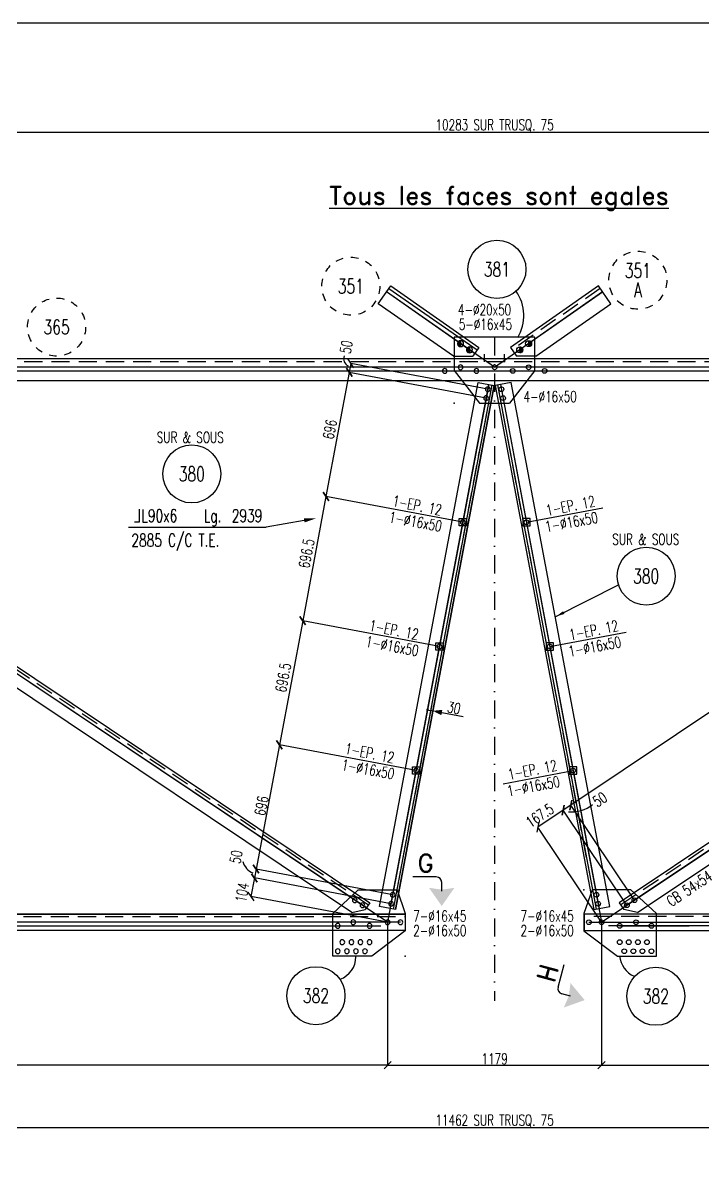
# Model space of a CAD drawing. Extents: x 512494 to 528714, y -34108 to -22628.
# Drawn here: x 517086 to 520833, y -28981 to -22628 of the extents above; entities that cross this region are included whole.
import ezdxf
from ezdxf.enums import TextEntityAlignment as Align

# ---------------------------------------------------------------- set-up
doc = ezdxf.new("R2010")
doc.units = 0
doc.header["$LTSCALE"] = 200
doc.header["$MEASUREMENT"] = 0
doc.linetypes.add('DASHDOT', pattern=[1, 0.5, -0.25, 0, -0.25])
doc.linetypes.add('DASHED', pattern=[0.75, 0.5, -0.25])
doc.layers.get('0').update_dxf_attribs({"linetype": 'CONTINUOUS'})
for name, color, linetype in [('ASSI', 6, 'CONTINUOUS'), ('BOLLINI_1', 7, 'CONTINUOUS'), ('FORI', 2, 'CONTINUOUS'), ('LINEA_ANG', 2, 'CONTINUOUS'), ('LINEE_PIASTRA', 2, 'CONTINUOUS'), ('LINEE_PIASTRE', 2, 'CONTINUOUS'), ('LM', 7, 'CONTINUOUS'), ('LS', 7, 'CONTINUOUS'), ('LSP', 3, 'CONTINUOUS'), ('MZ', 6, 'DASHDOT'), ('PIASTRE', 5, 'CONTINUOUS'), ('QT_MAL', 7, 'CONTINUOUS'), ('QT_MPR', 7, 'CONTINUOUS'), ('TESTI_A_P', 7, 'CONTINUOUS'), ('TRAT-Y', 7, 'DASHED')]:
    doc.layers.add(name, color=color, linetype=linetype)
doc.styles.add('QUOTE', font='ROMANS8.SHX', dxfattribs={"width": 0.7})
doc.styles.add('RD', font='ROMAND8.SHX', dxfattribs={"width": 0.7})
doc.styles.add('RQL', font='ROMANS8.SHX', dxfattribs={"width": 0.7})
doc.styles.add('RS', font='ROMANS8.shx', dxfattribs={"width": 0.7})
doc.styles.get("Standard").update_dxf_attribs({"font": 'ROMANS8.SHX', "width": 0.7})
doc.dimstyles.new('FRECCE1', dxfattribs={"dimtxt": 60, "dimasz": 6.66, "dimexe": 0, "dimexo": 0, "dimgap": 1, "dimtad": 1, "dimzin": 0, "dimdsep": 46, "dimtxsty": 'RS', "dimblk1": 'QUOTP', "dimblk2": 'QUOTF', "dimsah": 1, "dimcen": 0, "dimclrd": 2, "dimclre": 2, "dimclrt": 7, "dimadec": 0, "dimazin": 0, "dimtfac": 1, "dimtix": 1, "dimtmove": 2, "dimatfit": 3, "dimldrblk": 'QUOTP', "dimfxl": 1, "dimtolj": 1, "dimtzin": 0, "dimarcsym": 0})
doc.dimstyles.new('TRATTO', dxfattribs={"dimscale": 0, "dimtxt": 60, "dimasz": 40, "dimexe": 0, "dimexo": 0, "dimgap": 5, "dimtad": 1, "dimrnd": 0.5, "dimdsep": 46, "dimtxsty": 'RS', "dimblk1": 'OBLIQUE', "dimblk2": 'OBLIQUE', "dimsah": 1, "dimcen": 0.09, "dimclrd": 2, "dimclre": 2, "dimclrt": 7, "dimadec": 0, "dimazin": 0, "dimtfac": 1, "dimtix": 1, "dimtmove": 2, "dimatfit": 3, "dimfxl": 1, "dimtolj": 1, "dimtzin": 0, "dimarcsym": 0})

# ---------------------------------------------------------------- blocks, each defined once
blk = doc.blocks.new('16')
blk.add_circle((0, 0), 1)
blk = doc.blocks.new('ASSE98')
blk.add_line((0, 0), (1, 0))
at = {"color": 7, "style": 'QUOTE', "width": 0.5, "flags": 1}
for tag, p in [('TI', (1.38308, 6.82731)), ('DI_S', (1.38308, 6.42178)), ('D_S', (1.38308, 6.02092)), ('E_S', (1.38308, 5.68065)), ('NFORI', (1.36454, 5.29792)), ('ALAR', (1.36349, 4.93246)), ('FAM', (1.3775, 4.54645)), ('ALA', (1.38308, 4.19257)), ('DISP2', (1.38308, 3.84971)), ('DISP1', (1.38308, 3.50686)), ('PINZAF', (1.38308, 3.164)), ('PINZAI', (1.38308, 2.82114)), ('TRP', (1.38308, 2.47829)), ('NP', (1.38308, 2.13543)), ('SV', (1.38308, 1.79257)), ('PESO', (1.38308, 1.44971)), ('QUA', (1.38308, 1.10686)), ('LUN', (1.38308, 0.764)), ('PROF', (1.38308, 0.42114)), ('POS', (1.38308, 0.07829))]:
    blk.add_attdef(tag, p, '', height=0.2, dxfattribs=at)
at = {"color": 7, "flags": 1}
for tag, p in [('LAV1', (3.07431, 6.82847)), ('LAV2', (3.07431, 6.49513)), ('LAV3', (3.07431, 6.1618)), ('LAV4', (3.07431, 5.82847)), ('LAV5', (3.07431, 5.49513)), ('LAV6', (3.07431, 5.1618)), ('LAV7', (3.07431, 4.82847)), ('LAV8', (3.07431, 4.49513)), ('LAV9', (3.07431, 4.1618)), ('LAV10', (3.07431, 3.82847))]:
    blk.add_attdef(tag, p, '', height=0.2, dxfattribs=at)
blk = doc.blocks.new('MRKR_98')
blk.add_point((0, 0))
at = {"color": 7, "style": 'QUOTE', "width": 0.5, "flags": 1}
for tag, p in [('AUX2', (3.71, 4.93)), ('NFORI', (3.72, 5.3)), ('TI', (3.73, 6.83)), ('AUX1', (3.73, 4.19)), ('DI_S', (3.73, 6.42)), ('D_S', (3.73, 6.02)), ('E_S', (3.73, 5.68)), ('FAM', (3.73, 4.55)), ('COMMESSA', (3.73, 3.85)), ('MD', (3.73, 3.51)), ('MP', (3.73, 3.16)), ('LARGHEZZA', (3.73, 2.82)), ('SPESSORE', (3.73, 2.48)), ('NP', (3.73, 2.14)), ('SV', (3.73, 1.79)), ('PESO', (3.73, 1.45)), ('QUA', (3.73, 1.11)), ('LUN', (3.73, 0.76)), ('PROF', (3.73, 0.42)), ('POS', (3.73, 0.08))]:
    blk.add_attdef(tag, p, '', height=0.2, dxfattribs=at)
at = {"color": 7, "flags": 1}
for tag, p in [('LAV1', (5.26, 6.88)), ('LAV2', (5.26, 6.55)), ('LAV3', (5.26, 6.21)), ('LAV4', (5.26, 5.88)), ('LAV5', (5.26, 5.55)), ('LAV6', (5.26, 5.21)), ('LAV7', (5.26, 4.88)), ('LAV8', (5.26, 4.55)), ('LAV9', (5.26, 4.21)), ('LAV10', (5.26, 3.88))]:
    blk.add_attdef(tag, p, '', height=0.2, dxfattribs=at)
blk = doc.blocks.new('20')
at = {"color": 0}
for p, q in [((0, 0.98), (0.02, 1)), ((0, 0.94), (0.06, 1)), ((1, -0.01), (0, 0.99)), ((0, 0.89), (0.1, 0.99)), ((0, 0.85), (0.14, 0.99)), ((0, 0.8), (0.18, 0.98)), ((0, 0.76), (0.22, 0.98)), ((0, 0.71), (0.25, 0.97)), ((0, 0.67), (0.29, 0.96)), ((1, -0.05), (0, 0.95)), ((0, 0.62), (0.32, 0.95)), ((0, 0.58), (0.36, 0.93)), ((0, 0.53), (0.39, 0.92)), ((0, 0.49), (0.42, 0.91)), ((1, -0.09), (0, 0.9)), ((0, 0.44), (0.45, 0.89)), ((0, 0.4), (0.48, 0.88)), ((0.99, -0.13), (0, 0.86)), ((0, 0.35), (0.51, 0.86)), ((0, 0.31), (0.54, 0.84)), ((0, 0.26), (0.56, 0.83)), ((0.99, -0.17), (0, 0.81)), ((0, 0.22), (0.59, 0.81)), ((0, 0.17), (0.61, 0.79)), ((0.98, -0.21), (0, 0.77)), ((0, 0.13), (0.64, 0.77)), ((0, 0.08), (0.66, 0.75)), ((0, 0.04), (0.69, 0.73)), ((0.97, -0.25), (0, 0.72)), ((0, -0.01), (0.71, 0.7)), ((0.96, -0.28), (0, 0.68)), ((0, -0.05), (0.73, 0.68)), ((0, -0.1), (0.75, 0.66)), ((0.95, -0.32), (0, 0.63)), ((0, -0.14), (0.77, 0.63)), ((0, -0.19), (0.79, 0.61)), ((0.94, -0.35), (0, 0.59)), ((0, -0.23), (0.81, 0.58)), ((0, -0.28), (0.83, 0.56)), ((0.92, -0.38), (0, 0.54)), ((0, -0.32), (0.85, 0.53)), ((0.91, -0.41), (0, 0.5)), ((0, -0.36), (0.87, 0.5)), ((0, -0.41), (0.88, 0.47)), ((0.9, -0.44), (0, 0.45)), ((0, -0.45), (0.9, 0.44)), ((0.88, -0.47), (0, 0.41)), ((0, -0.5), (0.91, 0.41)), ((0, -0.54), (0.92, 0.38)), ((0.87, -0.5), (0, 0.36)), ((0, -0.59), (0.94, 0.35)), ((0.85, -0.53), (0, 0.32)), ((0, -0.63), (0.95, 0.31)), ((0, -0.68), (0.96, 0.28)), ((0.83, -0.56), (0, 0.27)), ((0, -0.72), (0.97, 0.25)), ((0.81, -0.58), (0, 0.23)), ((0, -0.77), (0.98, 0.21)), ((0.79, -0.61), (0, 0.18)), ((0, -0.81), (0.99, 0.17)), ((0.77, -0.63), (0, 0.14)), ((0, -0.86), (0.99, 0.13)), ((0.75, -0.66), (0, 0.09)), ((0, -0.9), (1, 0.09)), ((0.73, -0.68), (0, 0.05)), ((0, -0.95), (1, 0.05)), ((0.71, -0.7), (0, 0.01)), ((0, -0.99), (1, 0.01)), ((1, 0.04), (0.04, 1)), ((1, 0.09), (0.09, 1)), ((0.99, 0.14), (0.14, 0.99)), ((0.98, 0.19), (0.19, 0.98)), ((0.97, 0.25), (0.25, 0.97)), ((0.95, 0.31), (0.31, 0.95)), ((0.92, 0.38), (0.38, 0.92)), ((0.88, 0.47), (0.47, 0.88)), ((0.81, 0.59), (0.59, 0.81)), ((0.69, -0.73), (0, -0.04)), ((0.66, -0.75), (0, -0.08)), ((0.64, -0.77), (0, -0.13)), ((0.61, -0.79), (0, -0.17)), ((0.59, -0.81), (0, -0.22)), ((0.56, -0.83), (0, -0.26)), ((0.54, -0.84), (0, -0.31)), ((0.51, -0.86), (0, -0.35)), ((0.48, -0.88), (0, -0.4)), ((0.45, -0.89), (0, -0.44)), ((0.42, -0.91), (0, -0.49)), ((0.39, -0.92), (0, -0.53)), ((0.36, -0.93), (0, -0.58)), ((0.32, -0.95), (0, -0.62)), ((0.29, -0.96), (0, -0.67)), ((0.25, -0.97), (0, -0.71)), ((0.22, -0.98), (0, -0.76)), ((0.18, -0.98), (0, -0.8)), ((0.14, -0.99), (0, -0.85)), ((0.1, -0.99), (0, -0.89)), ((0.04, -1), (1, -0.04)), ((0.09, -1), (1, -0.09)), ((0.14, -0.99), (0.99, -0.14)), ((0.19, -0.98), (0.98, -0.19)), ((0.25, -0.97), (0.97, -0.25)), ((0.31, -0.95), (0.95, -0.31)), ((0.38, -0.92), (0.92, -0.38)), ((0.47, -0.88), (0.88, -0.47)), ((0.59, -0.81), (0.81, -0.59))]:
    blk.add_line(p, q, dxfattribs=at)
blk.add_line((0, 1), (0, -1))
blk.add_circle((0, 0), 1)
blk = doc.blocks.new('_OBLIQUE')
at = {"color": 0, "linetype": 'ByBlock'}
blk.add_line((-0.5, -0.5), (0.5, 0.5), dxfattribs=at)
blk = doc.blocks.new('*D20')
at = {"layer": 'LS', "color": 2, "lineweight": -2, "transparency": 16777216}
for p, q in [((520274.6, -27582.6), (520274.6, -28370.3)), ((525416.2, -27582.6), (525416.2, -28370.3)), ((520274.6, -28370.3), (525416.2, -28370.3))]:
    blk.add_line(p, q, dxfattribs=at)
at = {"layer": 'LS', "color": 2, "lineweight": -2, "transparency": 16777216, "xscale": 40, "yscale": 40, "zscale": 40, "rotation": 180}
blk.add_blockref('_OBLIQUE', (520274.6, -28370.3), dxfattribs=at)
at = {"layer": 'LS', "color": 2, "lineweight": -2, "transparency": 16777216, "xscale": 40, "yscale": 40, "zscale": 40}
blk.add_blockref('_OBLIQUE', (525416.2, -28370.3), dxfattribs=at)
at = {"layer": 'LS', "color": 7, "transparency": 16777216, "insert": (522845.4, -28335.3), "char_height": 60, "attachment_point": 5, "style": 'RS'}
blk.add_mtext('\\A1;5141.5', dxfattribs=at)
blk = doc.blocks.new('IQ')
for p, q in [((0.5, 0.5), (-0.5, 0.5)), ((-0.5, 0.5), (-0.5, -0.5)), ((0.5, -0.5), (0.5, 0.5)), ((-0.5, -0.5), (0.5, -0.5))]:
    blk.add_line(p, q)
at = {"flags": 1}
for tag, p in [('SPESSORE', (0, -0.01)), ('NUMERO', (0, -0.34))]:
    blk.add_attdef(tag, p, '', height=0.2, dxfattribs=at)
blk = doc.blocks.new('zzz')
at = {"linetype": 'Continuous'}
for start, end in [(120, 135), (90, 105), (60, 75), (150, 165), (30, 45), (180, 195), (0, 15), (330, 345), (210, 225), (300, 315), (240, 255), (270, 285)]:
    blk.add_arc((0, 0), 8, start, end, dxfattribs=at)
at = {"color": 3, "style": 'RQL', "width": 0.7}
blk.add_attdef('POS1', text='', height=4, dxfattribs=at).set_placement((0, 0), align=Align.MIDDLE)
at = {"style": 'RQL', "width": 0.7, "flags": 1}
blk.add_attdef('TIPO', (0, -8), '', height=3, dxfattribs=at)
blk = doc.blocks.new('www')
at = {"linetype": 'Continuous'}
for start, end in [(120, 135), (90, 105), (60, 75), (150, 165), (30, 45), (180, 195), (0, 15), (330, 345), (210, 225), (300, 315), (240, 255), (270, 285)]:
    blk.add_arc((0, 0), 8, start, end, dxfattribs=at)
at = {"color": 3, "style": 'RQL', "width": 0.7}
for tag, p in [('POS3', (0, 0.65)), ('POS2', (0, -4.63))]:
    blk.add_attdef(tag, text='', height=4, dxfattribs=at).set_placement(p, align=Align.CENTER)
at = {"style": 'RQL', "width": 0.7, "flags": 1}
blk.add_attdef('TIPO', text='', height=3, dxfattribs=at).set_placement((0, 0), align=Align.MIDDLE_CENTER)
blk = doc.blocks.new('*D28')
at = {"layer": 'LS', "color": 2, "lineweight": -2, "transparency": 16777216}
for p, q in [((513953.9, -27582.6), (513953.9, -28370.3)), ((519095.4, -27582.6), (519095.4, -28370.3)), ((519095.4, -28370.3), (513953.9, -28370.3))]:
    blk.add_line(p, q, dxfattribs=at)
at = {"layer": 'LS', "color": 2, "lineweight": -2, "transparency": 16777216, "xscale": 40, "yscale": 40, "zscale": 40, "rotation": 180}
blk.add_blockref('_OBLIQUE', (513953.9, -28370.3), dxfattribs=at)
at = {"layer": 'LS', "color": 2, "lineweight": -2, "transparency": 16777216, "xscale": 40, "yscale": 40, "zscale": 40}
blk.add_blockref('_OBLIQUE', (519095.4, -28370.3), dxfattribs=at)
at = {"layer": 'LS', "color": 7, "transparency": 16777216, "insert": (516524.6, -28335.3), "char_height": 60, "attachment_point": 5, "style": 'RS'}
blk.add_mtext('\\A1;5141.5', dxfattribs=at)
blk = doc.blocks.new('*D29')
at = {"layer": 'LS', "color": 2, "lineweight": -2, "transparency": 16777216}
for p, q in [((519095.4, -27582.6), (519095.4, -28370.3)), ((520274.6, -27582.6), (520274.6, -28370.3)), ((519095.4, -28370.3), (520274.6, -28370.3))]:
    blk.add_line(p, q, dxfattribs=at)
at = {"layer": 'LS', "color": 2, "lineweight": -2, "transparency": 16777216, "xscale": 40, "yscale": 40, "zscale": 40, "rotation": 180}
blk.add_blockref('_OBLIQUE', (519095.4, -28370.3), dxfattribs=at)
at = {"layer": 'LS', "color": 2, "lineweight": -2, "transparency": 16777216, "xscale": 40, "yscale": 40, "zscale": 40}
blk.add_blockref('_OBLIQUE', (520274.6, -28370.3), dxfattribs=at)
at = {"layer": 'LS', "color": 7, "transparency": 16777216, "insert": (519685, -28335.3), "char_height": 60, "attachment_point": 5, "style": 'RS'}
blk.add_mtext('\\A1;1179', dxfattribs=at)
blk = doc.blocks.new('*D30')
at = {"layer": 'LS', "color": 2, "lineweight": -2, "transparency": 16777216}
for p, q in [((513953.9, -28370.3), (513953.9, -28714.1)), ((525416.2, -28370.3), (525416.2, -28714.1)), ((513953.9, -28714.1), (525416.2, -28714.1))]:
    blk.add_line(p, q, dxfattribs=at)
at = {"layer": 'LS', "color": 2, "lineweight": -2, "transparency": 16777216, "xscale": 40, "yscale": 40, "zscale": 40, "rotation": 180}
blk.add_blockref('_OBLIQUE', (513953.9, -28714.1), dxfattribs=at)
at = {"layer": 'LS', "color": 2, "lineweight": -2, "transparency": 16777216, "xscale": 40, "yscale": 40, "zscale": 40}
blk.add_blockref('_OBLIQUE', (525416.2, -28714.1), dxfattribs=at)
at = {"layer": 'LS', "color": 7, "transparency": 16777216, "insert": (519685, -28676.2), "char_height": 60, "attachment_point": 5, "style": 'RS'}
blk.add_mtext('\\A1;11462 SUR TRUSQ. 75', dxfattribs=at)
blk = doc.blocks.new('*D31')
at = {"layer": 'LS', "color": 2, "lineweight": -2, "transparency": 16777216}
for p, q in [((514543.5, -24525.2), (514543.5, -23229.8)), ((514543.5, -23229.8), (524826.6, -23229.8)), ((524826.6, -24525.2), (524826.6, -23229.8))]:
    blk.add_line(p, q, dxfattribs=at)
at = {"layer": 'LS', "color": 2, "lineweight": -2, "transparency": 16777216, "xscale": 40, "yscale": 40, "zscale": 40, "rotation": 180}
blk.add_blockref('_OBLIQUE', (514543.5, -23229.8), dxfattribs=at)
at = {"layer": 'LS', "color": 2, "lineweight": -2, "transparency": 16777216, "xscale": 40, "yscale": 40, "zscale": 40}
blk.add_blockref('_OBLIQUE', (524826.6, -23229.8), dxfattribs=at)
at = {"layer": 'LS', "color": 7, "transparency": 16777216, "insert": (519685, -23191.9), "char_height": 60, "attachment_point": 5, "style": 'RS'}
blk.add_mtext('\\A1;10283 SUR TRUSQ. 75', dxfattribs=at)
blk = doc.blocks.new('*D100')
at = {"layer": 'QT_MPR', "color": 2, "lineweight": -2, "transparency": 16777216}
for p, q in [((518893.3, -24504.1), (518884.1, -24553.3)), ((519647.4, -24645.9), (518893.3, -24504.1)), ((519638.1, -24695), (518884.1, -24553.3))]:
    blk.add_line(p, q, dxfattribs=at)
at = {"layer": 'QT_MPR', "color": 2, "lineweight": -2, "transparency": 16777216, "xscale": 40, "yscale": 40, "zscale": 40}
for p, rotation in [((518893.3, -24504.1), 79.35583474242635), ((518884.1, -24553.3), 259.3558347424263)]:
    blk.add_blockref('_OBLIQUE', p, dxfattribs=dict(at, rotation=rotation))
at = {"layer": 'QT_MPR', "color": 7, "transparency": 16777216, "insert": (518867.2, -24413.3), "char_height": 60, "attachment_point": 5, "rotation": 79.35583, "style": 'RS'}
blk.add_mtext('\\A1;50', dxfattribs=at)
blk = doc.blocks.new('*D101')
at = {"layer": 'QT_MPR', "color": 2, "lineweight": -2, "transparency": 16777216}
for p, q in [((518884.1, -24553.3), (518755.5, -25237.4)), ((519638.1, -24695), (518884.1, -24553.3)), ((519509.5, -25379.1), (518755.5, -25237.4))]:
    blk.add_line(p, q, dxfattribs=at)
at = {"layer": 'QT_MPR', "color": 2, "lineweight": -2, "transparency": 16777216, "xscale": 40, "yscale": 40, "zscale": 40}
for p, rotation in [((518884.1, -24553.3), 79.35583474242635), ((518755.5, -25237.4), 259.3558347424263)]:
    blk.add_blockref('_OBLIQUE', p, dxfattribs=dict(at, rotation=rotation))
at = {"layer": 'QT_MPR', "color": 7, "transparency": 16777216, "insert": (518776.7, -24866.9), "char_height": 60, "attachment_point": 5, "rotation": 79.35583, "style": 'RS'}
blk.add_mtext('\\A1;696', dxfattribs=at)
blk = doc.blocks.new('*D102')
at = {"layer": 'QT_MPR', "color": 2, "lineweight": -2, "transparency": 16777216}
for p, q in [((518498.3, -26605.6), (518369.8, -27289.7)), ((519252.4, -26747.3), (518498.3, -26605.6)), ((519123.8, -27431.4), (518369.8, -27289.7))]:
    blk.add_line(p, q, dxfattribs=at)
at = {"layer": 'QT_MPR', "color": 2, "lineweight": -2, "transparency": 16777216, "xscale": 40, "yscale": 40, "zscale": 40}
for p, rotation in [((518498.3, -26605.6), 79.35583474242635), ((518369.8, -27289.7), 259.3558347424263)]:
    blk.add_blockref('_OBLIQUE', p, dxfattribs=dict(at, rotation=rotation))
at = {"layer": 'QT_MPR', "color": 7, "transparency": 16777216, "insert": (518399.7, -26941.2), "char_height": 60, "attachment_point": 5, "rotation": 79.35583, "style": 'RS'}
blk.add_mtext('\\A1;696', dxfattribs=at)
blk = doc.blocks.new('*D103')
at = {"layer": 'QT_MPR', "color": 2, "lineweight": -2, "transparency": 16777216}
for p, q in [((518369.8, -27289.7), (518360.5, -27338.8)), ((519123.8, -27431.4), (518369.8, -27289.7)), ((519114.6, -27480.5), (518360.5, -27338.8))]:
    blk.add_line(p, q, dxfattribs=at)
at = {"layer": 'QT_MPR', "color": 2, "lineweight": -2, "transparency": 16777216, "xscale": 40, "yscale": 40, "zscale": 40}
for p, rotation in [((518369.8, -27289.7), 79.35583474242635), ((518360.5, -27338.8), 259.3558347424263)]:
    blk.add_blockref('_OBLIQUE', p, dxfattribs=dict(at, rotation=rotation))
at = {"layer": 'QT_MPR', "color": 7, "transparency": 16777216, "insert": (518259.7, -27222.5), "char_height": 60, "attachment_point": 5, "rotation": 79.35583, "style": 'RS'}
blk.add_mtext('\\A1;50', dxfattribs=at)
blk = doc.blocks.new('*D104')
at = {"layer": 'QT_MPR', "color": 2, "lineweight": -2, "transparency": 16777216}
for p, q in [((518360.5, -27338.8), (518341.4, -27440.9)), ((519114.6, -27480.5), (518360.5, -27338.8)), ((519095.4, -27582.6), (518341.4, -27440.9))]:
    blk.add_line(p, q, dxfattribs=at)
at = {"layer": 'QT_MPR', "color": 2, "lineweight": -2, "transparency": 16777216, "xscale": 40, "yscale": 40, "zscale": 40}
for p, rotation in [((518360.5, -27338.8), 79.35583474242635), ((518341.4, -27440.9), 259.3558347424263)]:
    blk.add_blockref('_OBLIQUE', p, dxfattribs=dict(at, rotation=rotation))
at = {"layer": 'QT_MPR', "color": 7, "transparency": 16777216, "insert": (518293.7, -27419), "char_height": 60, "attachment_point": 5, "rotation": 79.35583, "style": 'RS'}
blk.add_mtext('\\A1;104', dxfattribs=at)
blk = doc.blocks.new('*D141')
at = {"layer": 'QT_MPR', "color": 2, "lineweight": -2, "transparency": 16777216}
for p, q in [((518755.5, -25237.4), (518626.9, -25921.5)), ((519509.5, -25379.1), (518755.5, -25237.4)), ((519381, -26063.2), (518626.9, -25921.5))]:
    blk.add_line(p, q, dxfattribs=at)
at = {"layer": 'QT_MPR', "color": 2, "lineweight": -2, "transparency": 16777216, "xscale": 40, "yscale": 40, "zscale": 40}
for p, rotation in [((518755.5, -25237.4), 79.35583474242635), ((518626.9, -25921.5), 259.3558347424263)]:
    blk.add_blockref('_OBLIQUE', p, dxfattribs=dict(at, rotation=rotation))
at = {"layer": 'QT_MPR', "color": 7, "transparency": 16777216, "insert": (518648.1, -25551), "char_height": 60, "attachment_point": 5, "rotation": 79.35583, "style": 'RS'}
blk.add_mtext('\\A1;696.5', dxfattribs=at)
blk = doc.blocks.new('*D142')
at = {"layer": 'QT_MPR', "color": 2, "lineweight": -2, "transparency": 16777216}
for p, q in [((518626.9, -25921.5), (518498.3, -26605.6)), ((519381, -26063.2), (518626.9, -25921.5)), ((519252.4, -26747.4), (518498.3, -26605.6))]:
    blk.add_line(p, q, dxfattribs=at)
at = {"layer": 'QT_MPR', "color": 2, "lineweight": -2, "transparency": 16777216, "xscale": 40, "yscale": 40, "zscale": 40}
for p, rotation in [((518626.9, -25921.5), 79.35583474242635), ((518498.3, -26605.6), 259.3558347424263)]:
    blk.add_blockref('_OBLIQUE', p, dxfattribs=dict(at, rotation=rotation))
at = {"layer": 'QT_MPR', "color": 7, "transparency": 16777216, "insert": (518519.6, -26235.1), "char_height": 60, "attachment_point": 5, "rotation": 79.35583, "style": 'RS'}
blk.add_mtext('\\A1;696.5', dxfattribs=at)
blk = doc.blocks.new('*D147')
at = {"layer": 'QT_MPR', "color": 2, "lineweight": -2, "transparency": 16777216}
for p, q in [((522246.4, -25504.6), (520104.9, -26937.2)), ((522613.9, -26053.9), (522246.4, -25504.6)), ((520455.7, -27461.5), (520104.9, -26937.2))]:
    blk.add_line(p, q, dxfattribs=at)
at = {"layer": 'QT_MPR', "color": 2, "lineweight": -2, "transparency": 16777216, "xscale": 40, "yscale": 40, "zscale": 40}
for p, rotation in [((522246.4, -25504.6), 33.78071039350285), ((520104.9, -26937.2), 213.7807103935029)]:
    blk.add_blockref('_OBLIQUE', p, dxfattribs=dict(at, rotation=rotation))
at = {"layer": 'QT_MPR', "color": 7, "transparency": 16777216, "insert": (521156.2, -26191.8), "char_height": 60, "attachment_point": 5, "rotation": 33.78071, "style": 'RS'}
blk.add_mtext('\\A1;2576.5', dxfattribs=at)
blk = doc.blocks.new('*D148')
at = {"layer": 'QT_MPR', "color": 2, "lineweight": -2, "transparency": 16777216}
for p, q in [((520104.9, -26937.2), (520063.3, -26965)), ((520414.1, -27489.3), (520063.3, -26965)), ((520455.7, -27461.5), (520104.9, -26937.2))]:
    blk.add_line(p, q, dxfattribs=at)
at = {"layer": 'QT_MPR', "color": 2, "lineweight": -2, "transparency": 16777216, "xscale": 40, "yscale": 40, "zscale": 40}
for p, rotation in [((520104.9, -26937.2), 33.78071039350285), ((520063.3, -26965), 213.7807103935029)]:
    blk.add_blockref('_OBLIQUE', p, dxfattribs=dict(at, rotation=rotation))
at = {"layer": 'QT_MPR', "color": 7, "transparency": 16777216, "insert": (520265.2, -26906.2), "char_height": 60, "attachment_point": 5, "rotation": 33.78071, "style": 'RS'}
blk.add_mtext('\\A1;50', dxfattribs=at)
blk = doc.blocks.new('*D149')
at = {"layer": 'QT_MPR', "color": 2, "lineweight": -2, "transparency": 16777216}
for p, q in [((520063.3, -26965), (519923.9, -27058.3)), ((520414.1, -27489.3), (520063.3, -26965)), ((520274.6, -27582.6), (519923.9, -27058.3))]:
    blk.add_line(p, q, dxfattribs=at)
at = {"layer": 'QT_MPR', "color": 2, "lineweight": -2, "transparency": 16777216, "xscale": 40, "yscale": 40, "zscale": 40}
for p, rotation in [((520063.3, -26965), 33.78071039350285), ((519923.9, -27058.3), 213.7807103935029)]:
    blk.add_blockref('_OBLIQUE', p, dxfattribs=dict(at, rotation=rotation))
at = {"layer": 'QT_MPR', "color": 7, "transparency": 16777216, "insert": (519933.6, -26994.5), "char_height": 60, "attachment_point": 5, "rotation": 33.78071, "style": 'RS'}
blk.add_mtext('\\A1;167.5', dxfattribs=at)
blk = doc.blocks.new('QUOTP')
at = {"layer": 'ASSI', "color": 2, "const_width": 1.07}
blk.add_lwpolyline([(-0.53, 0, 1), (0.53, 0, 1)], format="xyb", close=True, dxfattribs=at)
blk = doc.blocks.new('QUOTF')
at = {"layer": 'LS', "color": 2}
blk.add_line((7.5, 0), (25.5, 0), dxfattribs=at)
blk.add_solid([(7.5, 2.25), (0, 0), (7.5, -2.25)], dxfattribs=at)
blk = doc.blocks.new('*D150')
at = {"layer": 'QT_MAL', "color": 2, "lineweight": -2, "transparency": 16777216}
blk.add_line((519321.9, -26413.7), (519338.3, -26416.8), dxfattribs=at)
at = {"layer": 'QT_MAL', "color": 2, "lineweight": -2, "transparency": 16777216, "xscale": 6.66, "yscale": 6.66, "zscale": 6.66}
for name, p, rotation in [('QUOTP', (519315.3, -26412.5), 169.3558347424264), ('QUOTF', (519344.8, -26418), 349.3558347424263)]:
    blk.add_blockref(name, p, dxfattribs=dict(at, rotation=rotation))
at = {"layer": 'QT_MAL', "color": 7, "transparency": 16777216, "insert": (519460.9, -26402), "char_height": 60, "attachment_point": 5, "rotation": 349.35583, "style": 'RS'}
blk.add_mtext('\\A1;30', dxfattribs=at)
blk = doc.blocks.new('xxx')
blk.add_circle((0, 0), 8)
at = {"color": 3, "style": 'RQL', "width": 0.7}
blk.add_attdef('POS', text='', height=4, dxfattribs=at).set_placement((0, 0), align=Align.MIDDLE)
at = {"color": 3, "style": 'RQL', "width": 0.7, "flags": 1}
blk.add_attdef('POS1', (-0.39, -5.42), '', height=2, dxfattribs=at)
at = {"style": 'RQL', "width": 0.7, "flags": 1}
blk.add_attdef('TIPO', (-0.39, -8.66), '', height=2, dxfattribs=at)
blk = doc.blocks.new('bull')
at = {"style": 'RS', "width": 0.7, "flags": 1}
for tag, p in [('NN', (-12.25, 0)), ('DIAMETRO', (0, -4.86)), ('SERRAGGIO', (0, -9.71)), ('LUNGHEZZA', (0, -14.57)), ('NB', (0, -19.43)), ('TIPO', (0, -24.12)), ('EL', (-0.14, -29))]:
    blk.add_attdef(tag, p, '', height=3, dxfattribs=at)
at = {"style": 'RS', "width": 0.7}
blk.add_attdef('BULLONE', (0, 0), '', height=3, dxfattribs=at)
blk = doc.blocks.new('imbbull')
at = {"style": 'RS', "width": 0.7, "flags": 1}
for tag, p in [('NN', (-11.1, 0)), ('DIAMETRO', (0, -4.86)), ('SERRAGGIO', (0, -9.71)), ('LUNGHEZZA', (0, -14.57)), ('NB', (0, -19.43)), ('TIPO', (0, -24.38)), ('EL', (-0.14, -29.26))]:
    blk.add_attdef(tag, p, '', height=3, dxfattribs=at)
at = {"style": 'RS', "width": 0.7}
blk.add_attdef('BULLONE', (0, 0), '', height=3, dxfattribs=at)

msp = doc.modelspace()

# ---------------------------------------------------------------- linework, layer by layer
at = {"layer": 'ASSI', "color": 6}
msp.add_line((515368.76, -24545.23), (524815.146, -24545.23), dxfattribs=at)
at = {"layer": 'LINEA_ANG'}
for p, q in [((519043.764, -24175.09), (519112.459, -24076.698)), ((519112.459, -24076.698), (519597.862, -24415.59)), ((520257.595, -24076.698), (519772.192, -24415.59)), ((520326.289, -24175.09), (520257.595, -24076.698)), ((519457.833, -24464.179), (519043.764, -24175.09)), ((519912.221, -24464.179), (520326.289, -24175.09)), ((519597.862, -24415.59), (519564.087, -24463.966)), ((519772.192, -24415.59), (519805.967, -24463.966)), ((524842.294, -24478.23), (514527.294, -24478.23)), ((514551.926, -24501.127), (518997.864, -27475.255)), ((519457.833, -24464.179), (519564.087, -24463.966)), ((519912.221, -24464.179), (519805.967, -24463.966)), ((524818.128, -24501.127), (520372.19, -27475.255)), ((518897.379, -27528.348), (514496.324, -24584.244)), ((514655.294, -24598.23), (524714.294, -24598.23)), ((519050.515, -27496.674), (519593.374, -24608.245)), ((519050.515, -27496.674), (519593.374, -24608.245)), ((519681.826, -24624.869), (519138.966, -27513.298)), ((519681.826, -24624.869), (519138.966, -27513.298)), ((519593.374, -24608.245), (519681.826, -24624.869)), ((519593.374, -24608.245), (519681.826, -24624.869)), ((519776.679, -24608.245), (519688.228, -24624.869)), ((519776.679, -24608.245), (519688.228, -24624.869)), ((519688.228, -24624.869), (520231.088, -27513.298)), ((519688.228, -24624.869), (520231.088, -27513.298)), ((520319.539, -27496.674), (519776.679, -24608.245)), ((520319.539, -27496.674), (519776.679, -24608.245)), ((520472.675, -27528.348), (524873.729, -24584.244)), ((518997.864, -27475.255), (518972.287, -27513.489)), ((519138.966, -27513.298), (519050.515, -27496.674)), ((519138.966, -27513.298), (519050.515, -27496.674)), ((520231.088, -27513.298), (520319.539, -27496.674)), ((520231.088, -27513.298), (520319.539, -27496.674)), ((520372.19, -27475.255), (520397.767, -27513.489)), ((513938.145, -27537.62), (519192.145, -27537.62)), ((518897.379, -27528.348), (518972.287, -27513.489)), ((519192.145, -27537.62), (519192.145, -27627.62)), ((525431.908, -27537.62), (520177.908, -27537.62)), ((520177.908, -27537.62), (520177.908, -27627.62)), ((520472.675, -27528.348), (520397.767, -27513.489)), ((519192.145, -27627.62), (513938.145, -27627.62)), ((520177.908, -27627.62), (525431.908, -27627.62))]:
    msp.add_line(p, q, dxfattribs=at)
at = {"layer": 'LINEA_ANG', "color": 2}
for p, q in [((519102.727, -24090.637), (519588.13, -24429.529)), ((519669.049, -24622.468), (519126.19, -27510.897)), ((519701.004, -24622.468), (520243.864, -27510.897))]:
    msp.add_line(p, q, dxfattribs=at)
at = {"layer": 'LINEE_PIASTRA'}
for p, q in [((519462.527, -24541.991), (519602.527, -24721.991)), ((519907.527, -24541.991), (519767.527, -24721.991)), ((518933.412, -27404.512), (518793.412, -27534.512)), ((519147.412, -27404.512), (519192.412, -27534.512)), ((520222.641, -27404.512), (520177.641, -27534.512)), ((520436.641, -27404.512), (520576.641, -27534.512)), ((519192.412, -27629.512), (519007.412, -27769.512)), ((520177.641, -27629.512), (520362.641, -27769.512))]:
    msp.add_line(p, q, dxfattribs=at)
at = {"layer": 'LINEE_PIASTRE'}
for p, q in [((519907.527, -24359.991), (519462.527, -24359.991)), ((519462.527, -24359.991), (519462.527, -24541.991)), ((519907.527, -24541.991), (519907.527, -24359.991)), ((519602.527, -24721.991), (519767.527, -24721.991)), ((518933.412, -27404.512), (519147.412, -27404.512)), ((520436.641, -27404.512), (520222.641, -27404.512)), ((518793.412, -27769.512), (518793.412, -27534.512)), ((519192.412, -27534.512), (519192.412, -27629.512)), ((520177.641, -27534.512), (520177.641, -27629.512)), ((520576.641, -27769.512), (520576.641, -27534.512)), ((519007.412, -27769.512), (518793.412, -27769.512)), ((520362.641, -27769.512), (520576.641, -27769.512))]:
    msp.add_line(p, q, dxfattribs=at)
at = {"layer": 'LS', "color": 6}
for p, q in [((519685.027, -24525.23), (519089.561, -24109.495)), ((519685.027, -24525.23), (520280.493, -24109.495)), ((519630.027, -24495.23), (519630.027, -24453.087)), ((519740.027, -24495.23), (519740.027, -24453.087)), ((519095.412, -27582.62), (514554.907, -24545.23)), ((524826.566, -24525.23), (514630.044, -24525.23)), ((520274.641, -27582.62), (524815.146, -24545.23)), ((519652.342, -24619.328), (519095.412, -27582.62)), ((519717.712, -24619.328), (520274.641, -27582.62)), ((519860.51, -25379.125), (520281.153, -25300.068)), ((517667.057, -25405.694), (518426.524, -25405.694)), ((519989.086, -26063.247), (520409.729, -25984.191)), ((519732.458, -26819.664), (520117.644, -26747.272)), ((513965.293, -27602.62), (519057.662, -27602.62)), ((519165.412, -27582.62), (514040.429, -27582.62)), ((520204.641, -27582.62), (525416.18, -27582.62)), ((525404.761, -27602.62), (520312.391, -27602.62)), ((520374.641, -27602.62), (520756.821, -27602.62))]:
    msp.add_line(p, q, dxfattribs=at)
at = {"layer": 'LS', "color": 2}
for p, q in [((517725.361, -25307.502), (517725.361, -25377.898)), ((517725.361, -25377.898), (517700.499, -25377.898))]:
    msp.add_line(p, q, dxfattribs=at)
at = {"layer": 'LS', "color": 8}
msp.add_lwpolyline([(512494.418, -22628.464), (512494.418, -34108.464), (525214.418, -34108.464), (525214.418, -32508.464), (528714.418, -32508.464), (528714.418, -22628.464), (512494.418, -22628.464)], close=True, dxfattribs=at)
at = {"layer": 'LS', "color": 6}
for points in [[(518635.801, -25368.846), (518426.524, -25405.694)], [(520021.602, -25899.037), (520368.04, -25723.906)]]:
    msp.add_lwpolyline(points, dxfattribs=at)
for centre, radius, start, end in [((519613.58, -24240.548), 232.627, 328.6601368, 35.4306012), ((518895.22, -24477.533), 42.705, 159.0604361, 246.8490633), ((520108.166, -26788.737), 186.441, 265.0560262, 308.8589977), ((518385.651, -27226.234), 90.874, 194.1350364, 248.8062396), ((518787.292, -27772.434), 132.909, 290.5538551, 359.6073313), ((520513.609, -27752.601), 141.332, 186.5322791, 245.1338519)]:
    msp.add_arc(centre, radius, start, end, dxfattribs=at)
for points in [[(518633.876, -25357.914), (518701.392, -25357.297), (518637.726, -25379.778)], [(520069.984, -25883.916), (520021.602, -25899.037), (520062.465, -25869.042)]]:
    msp.add_solid(points, dxfattribs=at)
at = {"layer": 'LSP'}
for p, q in [((519363.426, -27333.386), (519233.426, -27333.386)), ((519393.426, -27411.528), (519393.426, -27363.386)), ((520034.896, -27940.61), (520069.182, -27815.212)), ((520102.361, -27990.156), (520055.922, -27977.46))]:
    msp.add_line(p, q, dxfattribs=at)
for centre, start, end in [((519363.426, -27363.386), 0, 90), ((520063.834, -27948.522), 164.7083015, 254.7083015)]:
    msp.add_arc(centre, 30, start, end, dxfattribs=at)
for points in [[(519393.426, -27493.386), (519323.426, -27393.386), (519393.426, -27403.386)], [(519393.426, -27493.386), (519463.426, -27393.386), (519393.426, -27403.386)], [(520181.32, -28011.745), (520103.321, -27917.85), (520094.506, -27988.009)], [(520181.32, -28011.745), (520066.399, -28052.893), (520094.506, -27988.009)]]:
    msp.add_solid(points, dxfattribs=at)
at = {"layer": 'MZ'}
msp.add_line((519685.027, -24359.991), (519685.027, -28016.697), dxfattribs=at)
at = {"layer": 'TRAT-Y'}
for p, q in [((520267.326, -24090.637), (519781.924, -24429.529)), ((524842.294, -24495.23), (514527.294, -24495.23)), ((514543.586, -24513.594), (518989.523, -27487.723)), ((524826.468, -24513.594), (520380.53, -27487.723)), ((519669.049, -24622.468), (519126.19, -27510.897)), ((519701.004, -24622.468), (520243.864, -27510.897)), ((513938.145, -27550.62), (519192.145, -27550.62)), ((525431.908, -27550.62), (520177.908, -27550.62))]:
    msp.add_line(p, q, dxfattribs=at)

# ---------------------------------------------------------------- block references
at = {"layer": 'ASSI'}
for p, xscale, rotation in [((519574.964, -24448.388), 592, 145.0785093468416), ((520280.493, -24109.495), 592, 214.9214906531583), ((524842.294, -24478.23), 10315, 180), ((518978.403, -27504.346), 5349, 146.2192896064972), ((519717.712, -24619.328), 2939, 280.6441652577293), ((519192.145, -27537.62), 5254, 180), ((525431.908, -27537.62), 5254, 180)]:
    msp.add_blockref('ASSE98', p, dxfattribs=dict(at, xscale=xscale, rotation=rotation))
ref = msp.add_blockref('ASSE98', (524837.588, -24530.218), dxfattribs=dict(at, xscale=5349, rotation=213.7807103935028))
ref.add_attrib('PROF', 'L100x7', (521439.193, -26665.23), dxfattribs={"layer": '0', "color": 2, "height": 70, "rotation": 33.7807104, "style": 'QUOTE', "width": 0.7})
ref.add_attrib('LUN', '5349', (521899.551, -26357.271), dxfattribs={"layer": '0', "color": 2, "height": 70, "rotation": 33.7807104, "style": 'QUOTE', "width": 0.7})
ref.add_attrib('PESO', '5295 C/C T.E.', (521622.678, -26939.516), dxfattribs={"layer": '0', "color": 2, "height": 70, "rotation": 33.7807104, "style": 'QUOTE', "width": 0.7})
ref.add_attrib('SV', 'Lg.', (521771.44, -26442.971), dxfattribs={"layer": '0', "color": 2, "height": 70, "rotation": 33.7807104, "style": 'QUOTE', "width": 0.7})
ref.add_attrib('LAV1', 'CB 54x54', (520659.587, -27499.727), dxfattribs={"layer": '0', "color": 7, "height": 60, "rotation": 33.7807104, "width": 0.7})
ref.add_attrib('LAV2', 'A  45%%d', (524313.428, -24814.672), dxfattribs={"layer": '0', "color": 254, "height": 60, "rotation": 33.7807104, "width": 0.7})
ref = msp.add_blockref('ASSE98', (519109.482, -27507.757), dxfattribs=dict(at, xscale=2939, rotation=79.35583474227072))
ref.add_attrib('PROF', 'L90x6', (517738.162, -25377.885), dxfattribs={"layer": '0', "color": 2, "height": 70, "style": 'QUOTE', "width": 0.7})
ref.add_attrib('LUN', '2939', (518236.495, -25377.885), dxfattribs={"layer": '0', "color": 2, "height": 70, "style": 'QUOTE', "width": 0.7})
ref.add_attrib('PESO', '2885 C/C T.E.', (517682.836, -25513.159), dxfattribs={"layer": '0', "color": 2, "height": 70, "style": 'QUOTE', "width": 0.7})
ref.add_attrib('SV', 'Lg.', (518082.362, -25377.885), dxfattribs={"layer": '0', "color": 2, "height": 70, "style": 'QUOTE', "width": 0.7})
at = {"layer": 'ASSI', "xscale": 2939, "zscale": 2939}
for p, rotation in [((519138.966, -27513.298), 79.35583474242635), ((519688.228, -24624.869), 280.6441652575736)]:
    msp.add_blockref('ASSE98', p, dxfattribs=dict(at, rotation=rotation))
at = {"layer": 'BOLLINI_1'}
for p, xscale, yscale, zscale, values in [((519697.632, -23985.419), 19.9980000000023, 19.9980000000023, 19.9980000000023, {'POS': '381'}), ((518015.763, -25112.608), 19.9979999999973, 19.9979999999973, 19.9979999999973, {'POS': '380'}), ((520520.611, -25675.771), 19.9979999999973, 19.9979999999973, 19.9979999999973, {'POS': '380'}), ((518700.238, -27987.699), 19.9980000000023, 19.9980000000023, 19.9980000000023, {'POS': '382'}), ((520573.681, -27990.64), 19.9980000000023, 19.9980000000023, 19.9980000000023, {'POS': '382'})]:
    msp.add_blockref('xxx', p, dxfattribs=dict(at, xscale=xscale, yscale=yscale, zscale=zscale)).add_auto_attribs(values)
at = {"layer": 'FORI'}
for name, p, xscale, yscale, zscale in [('20', (519497.62, -24394.98), -16.5, 16.5, 16.5), ('20', (519872.433, -24394.98), 16.5, 16.5, 16.5), ('20', (519546.817, -24429.327), -16.5, 16.5, 16.5), ('20', (519823.237, -24429.327), 16.5, 16.5, 16.5), ('16', (519497.527, -24525.23), -13, 13, 13), ('16', (519685.027, -24525.23), 13, 13, 13), ('16', (519872.527, -24525.23), 13, 13, 13), ('16', (519410.027, -24545.23), -13, 13, 13), ('16', (519585.027, -24545.23), -13, 13, 13), ('16', (519785.027, -24545.23), 13, 13, 13), ('16', (519960.027, -24545.23), 13, 13, 13), ('16', (518820.412, -27602.62), -13, 13, 13), ('16', (518905.412, -27582.62), -13, 13, 13), ('16', (518995.412, -27602.62), -13, 13, 13), ('16', (519095.412, -27582.62), -13, 13, 13), ('16', (519165.412, -27582.62), -13, 13, 13), ('16', (520204.641, -27582.62), 13, 13, 13), ('16', (520274.641, -27582.62), 13, 13, 13), ('16', (520374.641, -27602.62), 13, 13, 13), ('16', (520464.641, -27582.62), 13, 13, 13), ('16', (520549.641, -27602.62), 13, 13, 13), ('16', (518845.412, -27692.62), -13, 13, 13), ('16', (518895.412, -27692.62), -13, 13, 13), ('16', (518945.412, -27692.62), -13, 13, 13), ('16', (518995.412, -27692.62), -13, 13, 13), ('16', (520374.641, -27692.62), 13, 13, 13), ('16', (520424.641, -27692.62), 13, 13, 13), ('16', (520474.641, -27692.62), 13, 13, 13), ('16', (520524.641, -27692.62), 13, 13, 13), ('16', (518820.412, -27742.62), -13, 13, 13), ('16', (518870.412, -27742.62), -13, 13, 13), ('16', (518920.412, -27742.62), -13, 13, 13), ('16', (518970.412, -27742.62), -13, 13, 13), ('16', (520399.641, -27742.62), 13, 13, 13), ('16', (520449.641, -27742.62), 13, 13, 13), ('16', (520499.641, -27742.62), 13, 13, 13), ('16', (520549.641, -27742.62), 13, 13, 13)]:
    msp.add_blockref(name, p, dxfattribs=dict(at, xscale=xscale, yscale=yscale, zscale=zscale))
at = {"layer": 'FORI', "yscale": 13, "zscale": 13}
for p, xscale, rotation in [((519647.355, -24645.863), -13, 0.2712673529999954), ((519722.699, -24645.863), 13, 359.728732647), ((519638.119, -24695.003), -13, 0.2712673529999954), ((519731.934, -24695.003), 13, 359.728732647), ((519509.543, -25379.125), -13, 0.2712673529999954), ((519860.51, -25379.125), 13, 359.728732647), ((519380.967, -26063.247), -13, 0.2712673529999954), ((519989.086, -26063.247), 13, 359.728732647), ((519252.41, -26747.272), -13, 0.2712673529999954), ((520117.644, -26747.272), 13, 359.728732647), ((519123.832, -27431.404), -13, 0.2712673529999954), ((520246.221, -27431.404), 13, 359.728732647), ((518914.4, -27461.531), -13, 359.9525454839999), ((518955.958, -27489.332), -13, 359.9525454839999), ((519114.597, -27480.544), -13, 0.2712673529999954), ((520255.457, -27480.544), 13, 359.728732647), ((520414.095, -27489.332), 13, 0.04745451600003003), ((520455.654, -27461.531), 13, 0.04745451600003003)]:
    msp.add_blockref('16', p, dxfattribs=dict(at, xscale=xscale, rotation=rotation))
at = {"layer": 'LM', "yscale": 40, "zscale": 40}
for p, xscale in [((519509.543, -25379.125), -40), ((519860.51, -25379.125), 40), ((519380.967, -26063.247), -40), ((519989.086, -26063.247), 40), ((519252.41, -26747.272), -40), ((520117.644, -26747.272), 40)]:
    msp.add_blockref('IQ', p, dxfattribs=dict(at, xscale=xscale))
at = {"layer": 'LS', "color": 6}
ref = msp.add_blockref('zzz', (518892.455, -24078.255), dxfattribs=dict(at, xscale=-20, yscale=20, zscale=20))
ref.add_attrib('POS1', '351', dxfattribs={"layer": '0', "color": 3, "height": 80, "style": 'RQL', "width": 0.7}).set_placement((518892.455, -24078.255), align=Align.MIDDLE)
ref = msp.add_blockref('www', (520474.524, -24045.26), dxfattribs=dict(at, xscale=-19.99999999999997, yscale=19.99999999999997, zscale=19.99999999999996))
ref.add_attrib('POS3', '351', dxfattribs={"layer": '0', "color": 3, "height": 80, "style": 'RQL', "width": 0.7}).set_placement((520474.524, -24032.32), align=Align.CENTER)
ref.add_attrib('POS2', 'A', dxfattribs={"layer": '0', "color": 3, "height": 80, "style": 'RQL', "width": 0.7}).set_placement((520474.524, -24137.868), align=Align.CENTER)
ref = msp.add_blockref('zzz', (517270.488, -24303.485), dxfattribs=dict(at, xscale=-20, yscale=20, zscale=20))
ref.add_attrib('POS1', '365', dxfattribs={"layer": '0', "color": 3, "height": 80, "style": 'RQL', "width": 0.7}).set_placement((517270.488, -24303.485), align=Align.MIDDLE)
at = {"layer": 'LS', "color": 7, "xscale": 20, "yscale": 20, "zscale": 20}
for p, values in [((519483.019, -24238.181), {'BULLONE': '4-%%c20x50                '}), ((519487.551, -24318.181), {'BULLONE': '5-%%c16x45                '}), ((519844.452, -24716.472), {'BULLONE': '4-%%c16x50                '}), ((519236.41, -27578.966), {'BULLONE': '7-%%c16x45                '}), ((519828.081, -27578.966), {'BULLONE': '7-%%c16x45                '}), ((519236.41, -27658.966), {'BULLONE': '2-%%c16x50                '}), ((519828.081, -27658.966), {'BULLONE': '2-%%c16x50                '})]:
    msp.add_blockref('bull', p, dxfattribs=at).add_auto_attribs(values)
for name, p, rotation, values in [('imbbull', (519118.331, -25289.108), 348.8228609426337, {'BULLONE': '1-EP. 12'}), ('bull', (519099.182, -25378.032), 349.4608295384069, {'BULLONE': '1-%%c16x50                '}), ('imbbull', (518990.374, -25975.155), 348.8228609426337, {'BULLONE': '1-EP. 12'}), ('bull', (518971.226, -26064.078), 349.4608295384069, {'BULLONE': '1-%%c16x50                '}), ('imbbull', (518856.731, -26653.656), 348.8228609426337, {'BULLONE': '1-EP. 12'}), ('bull', (518837.582, -26742.58), 349.4608295384069, {'BULLONE': '1-%%c16x50                '})]:
    msp.add_blockref(name, p, dxfattribs=dict(at, rotation=rotation)).add_auto_attribs(values)
at = {"layer": 'LS', "color": 7}
ref = msp.add_blockref('imbbull', (520251.723, -25289.108), dxfattribs=dict(at, xscale=-20, yscale=20, zscale=20, rotation=11.17713905736626))
ref.add_attrib('BULLONE', '1-EP. 12', (519975.072, -25343.772), dxfattribs={"layer": '0', "height": 60, "rotation": 11.1771391, "style": 'RS', "width": 0.7})
ref = msp.add_blockref('bull', (520270.871, -25378.032), dxfattribs=dict(at, xscale=-20, yscale=20, zscale=20, rotation=10.53917046159306))
ref.add_attrib('BULLONE', '1-%%c16x50                ', (519970.034, -25434.002), dxfattribs={"layer": '0', "height": 60, "rotation": 10.5391705, "style": 'RS', "width": 0.7})
ref = msp.add_blockref('imbbull', (520379.679, -25975.155), dxfattribs=dict(at, xscale=-20, yscale=20, zscale=20, rotation=11.17713905736626))
ref.add_attrib('BULLONE', '1-EP. 12', (520103.028, -26029.818), dxfattribs={"layer": '0', "height": 60, "rotation": 11.1771391, "style": 'RS', "width": 0.7})
ref = msp.add_blockref('bull', (520398.828, -26064.078), dxfattribs=dict(at, xscale=-20, yscale=20, zscale=20, rotation=10.53917046159306))
ref.add_attrib('BULLONE', '1-%%c16x50                ', (520097.99, -26120.048), dxfattribs={"layer": '0', "height": 60, "rotation": 10.5391705, "style": 'RS', "width": 0.7})
ref = msp.add_blockref('imbbull', (520041.708, -26744.481), dxfattribs=dict(at, xscale=-20, yscale=20, zscale=20, rotation=11.17713905736626))
ref.add_attrib('BULLONE', '1-EP. 12', (519765.057, -26799.144), dxfattribs={"layer": '0', "height": 60, "rotation": 11.1771391, "style": 'RS', "width": 0.7})
ref = msp.add_blockref('bull', (520060.857, -26833.404), dxfattribs=dict(at, xscale=-20, yscale=20, zscale=20, rotation=10.53917046159306))
ref.add_attrib('BULLONE', '1-%%c16x50                ', (519760.019, -26889.374), dxfattribs={"layer": '0', "height": 60, "rotation": 10.5391705, "style": 'RS', "width": 0.7})
at = {"layer": 'PIASTRE', "xscale": 15, "yscale": 15, "zscale": 15}
for p in [(519462.527, -24721.991), (520177.641, -27404.512), (519192.412, -27769.512)]:
    msp.add_blockref('MRKR_98', p, dxfattribs=at)

# ---------------------------------------------------------------- texts
at = {"layer": 'LS', "color": 3, "style": 'RD'}
for s, p in [('%%UTous les faces sont egales', (519708.776, -23595.31)), ('G', (519304.152, -27257.105))]:
    msp.add_text(s, height=100, dxfattribs=at).set_placement(p, align=Align.MIDDLE)
at = {"layer": 'LSP', "style": 'RD'}
msp.add_text('H', height=100, rotation=74.7083015, dxfattribs=at).set_placement((519976.949, -27863.316), align=Align.MIDDLE)
at = {"layer": 'TESTI_A_P', "style": 'RS', "width": 0.7}
for p in [(517822.591, -24941.349), (520333.739, -25502.826)]:
    msp.add_text('SUR & SOUS', height=60, dxfattribs=at).set_placement(p)

# ---------------------------------------------------------------- dimensions: what is measured, and where the dimension line sits
at = {"layer": 'LS'}
for base, p1, p2, text, picture, middle in [((524826.566, -23229.788), (514543.488, -24525.23), (524826.566, -24525.23), '<> SUR TRUSQ. 75', '*D31', (519685.027, -23191.931)), ((525416.18, -28714.077), (513953.873, -28370.269), (525416.18, -28370.269), '11462 SUR TRUSQ. 75', '*D30', (519685.027, -28676.22))]:
    dim = msp.add_linear_dim(base=base, p1=p1, p2=p2, text=text, dimstyle='TRATTO', override={"dimscale": 1}, dxfattribs=at)
    dim.commit()
    dim.dimension.update_dxf_attribs({"geometry": picture, "text_midpoint": middle})
dim = msp.add_linear_dim(base=(513953.873, -28370.269), p1=(519095.412, -27582.62), p2=(513953.873, -27582.62), angle=180, dimstyle='TRATTO', override={"dimscale": 1}, dxfattribs=at)
dim.commit()
dim.dimension.update_dxf_attribs({"geometry": '*D28', "text_midpoint": (516524.643, -28335.269)})
for base, p1, p2, picture, middle in [((520274.641, -28370.269), (519095.412, -27582.62), (520274.641, -27582.62), '*D29', (519685.027, -28335.269)), ((525416.18, -28370.269), (520274.641, -27582.62), (525416.18, -27582.62), '*D20', (522845.411, -28335.269))]:
    dim = msp.add_linear_dim(base=base, p1=p1, p2=p2, dimstyle='TRATTO', override={"dimscale": 1}, dxfattribs=at)
    dim.commit()
    dim.dimension.update_dxf_attribs({"geometry": picture, "text_midpoint": middle})
at = {"layer": 'QT_MAL'}
dim = msp.add_linear_dim(base=(519344.821, -26417.993), p1=(519315.337, -26412.452), p2=(519344.821, -26417.993), angle=349.3558347, text='30', dimstyle='FRECCE1', dxfattribs=at)
dim.commit()
dim.dimension.update_dxf_attribs({"geometry": '*D150', "text_midpoint": (519460.85, -26402.042), "dimtype": 160})
at = {"layer": 'QT_MPR'}
for base, p1, p2, angle, text, picture, middle in [((518884.058, -24553.282), (519647.355, -24645.863), (519638.119, -24695.003), 79.3558347, '50', '*D100', (518867.15, -24413.285)), ((518755.482, -25237.405), (519638.119, -24695.003), (519509.543, -25379.125), 79.3558347, '696', '*D101', (518776.714, -24866.875)), ((518626.906, -25921.527), (519509.543, -25379.125), (519380.967, -26063.247), 79.3558347, '696.5', '*D141', (518648.138, -25550.997)), ((520104.879, -26937.169), (522613.924, -26053.925), (520455.654, -27461.531), 33.7807104, '2576.5', '*D147', (521156.194, -26191.778)), ((518498.33, -26605.649), (519380.967, -26063.247), (519252.392, -26747.37), 79.3558347, '696.5', '*D142', (518519.562, -26235.12)), ((520063.321, -26964.97), (520455.654, -27461.531), (520414.095, -27489.332), 33.7807104, '50', '*D148', (520265.235, -26906.213)), ((519923.867, -27058.258), (520414.095, -27489.332), (520274.641, -27582.62), 33.7807104, '167.5', '*D149', (519933.574, -26994.539)), ((518360.535, -27338.823), (519123.832, -27431.404), (519114.597, -27480.544), 79.3558347, '50', '*D103', (518259.744, -27222.534)), ((518341.351, -27440.9), (519114.597, -27480.544), (519095.412, -27582.62), 79.3558347, '104', '*D104', (518293.723, -27419.029))]:
    dim = msp.add_linear_dim(base=base, p1=p1, p2=p2, angle=angle, text=text, dimstyle='TRATTO', override={"dimscale": 1}, dxfattribs=at)
    dim.commit()
    dim.dimension.update_dxf_attribs({"geometry": picture, "text_midpoint": middle, "dimtype": 160})
dim = msp.add_linear_dim(base=(518369.771, -27289.683), p1=(519252.41, -26747.272), p2=(519123.832, -27431.404), angle=79.3558347, dimstyle='TRATTO', override={"dimscale": 1}, dxfattribs=at)
dim.commit()
dim.dimension.update_dxf_attribs({"geometry": '*D102', "text_midpoint": (518399.662, -26941.152), "dimtype": 160})

doc.saveas('drawing.dxf')
